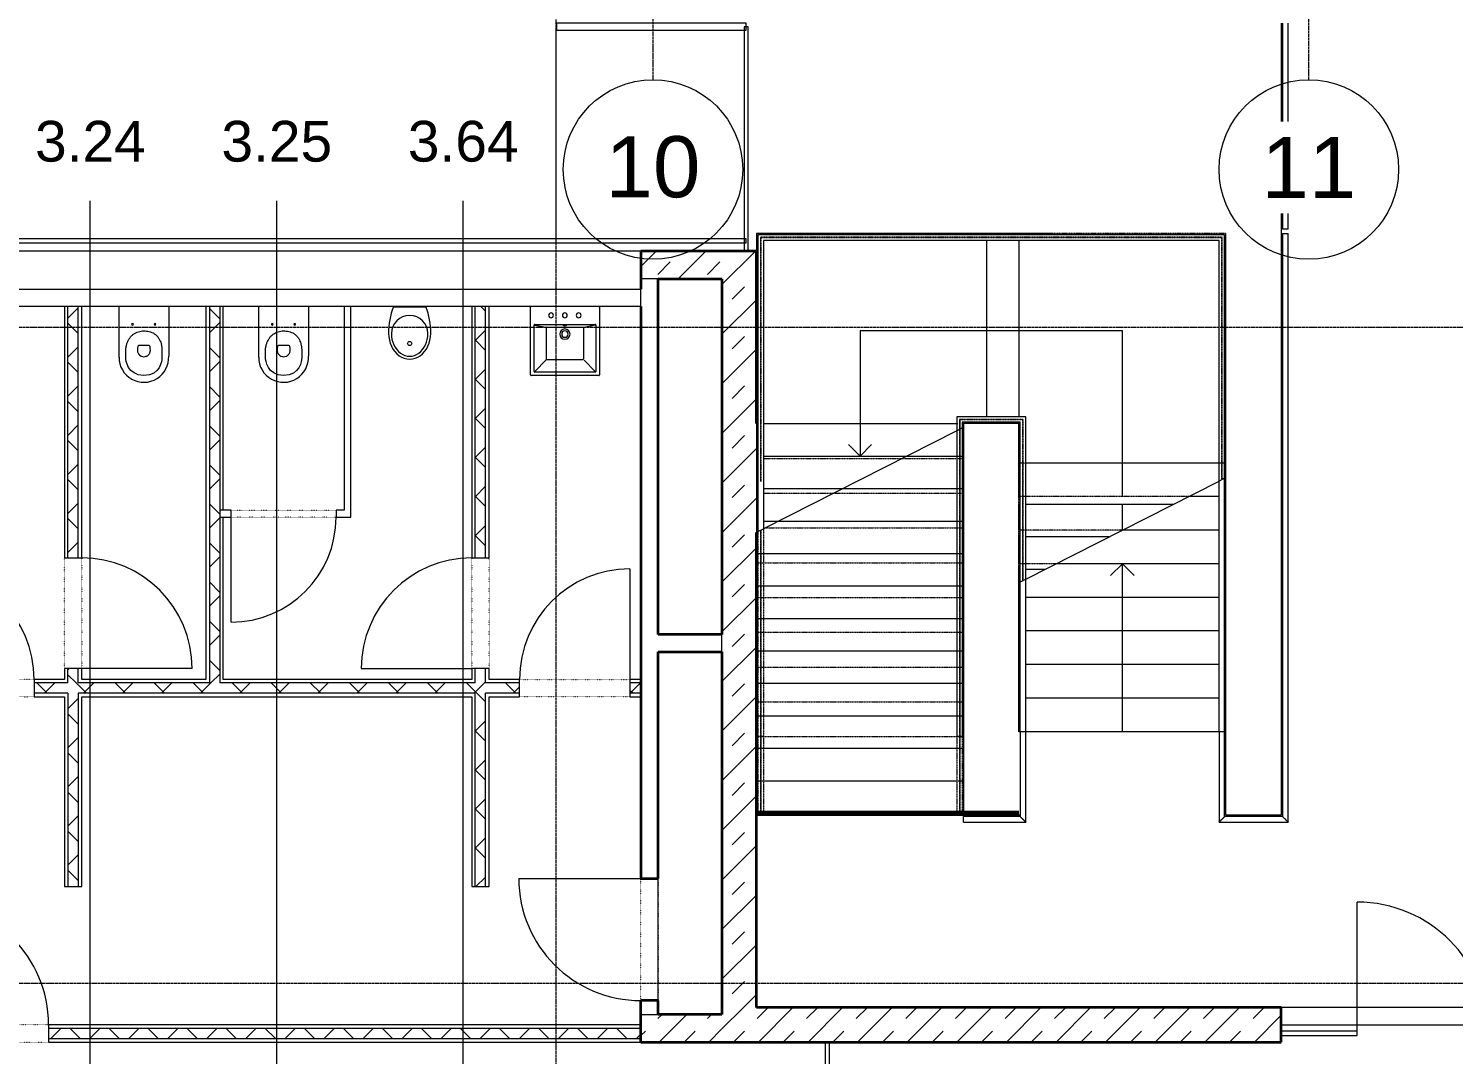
# Model space of a CAD drawing. Header units: millimetres. Extents: x -309577 to 26510, y -302335 to 26695.
# Drawn here: x -248461 to -238141, y -287448 to -280020 of the extents above; entities that cross this region are included whole.
import ezdxf

# ---------------------------------------------------------------- set-up
doc = ezdxf.new("R2010")
doc.units = ezdxf.units.MM
for name, pattern in [('Rasterlinie', [22.225, 12.7, -3.175, 3.175, -3.175]), ('Verdeckt', [3, 2, -1]), ('Über Schnittebene 1', [1, 0, -1])]:
    doc.linetypes.add(name, pattern=pattern)
for name, color, linetype, lineweight in [('A-ANNO-TEXT', 2, 'Continuous', 9), ('A-AREA-LINE', 4, 'Continuous', 70), ('A-DOOR', 1, 'Continuous', 9), ('A-FLOR-HRAL', 1, 'Continuous', 9), ('A-FLOR-OTLN', 6, 'Continuous', 9), ('A-FLOR-STRS', 2, 'Continuous', 9), ('A-GLAZ', 6, 'Continuous', 9), ('A-SECT-MBND', 5, 'Verdeckt', 9), ('A-WALL', 2, 'Continuous', 9), ('A-WALL-PATT', 2, 'Continuous', 35), ('I-WALL', 2, 'Continuous', 9), ('P-SANR-FIXT', 6, 'Continuous', 9), ('S-GRID', 1, 'Continuous', 9)]:
    doc.layers.add(name, color=color, linetype=linetype, lineweight=lineweight)
pattern_1 = [(45, (0, 0), (-179.60512, 179.60512), []), (45, (179.6, 0), (-179.60512, 179.60512), [127, -127])]
pattern_2 = [(45, (0, 0), (-141.42136, 141.42136), []), (135, (0, 0), (-141.42136, -141.42136), [])]

# ---------------------------------------------------------------- blocks, each defined once
blk = doc.blocks.new('Systemelement - Metallpanel-332880-Ebene 1')
at = {"layer": 'A-GLAZ'}
for p, q in [((687.5, 25), (-687.5, 25)), ((-687.5, 25), (-687.5, -25)), ((687.5, -25), (687.5, 25)), ((-687.5, -25), (687.5, -25))]:
    blk.add_line(p, q, dxfattribs=at)
blk = doc.blocks.new('Geländer - Geländer-380578-Ebene 1')
at = {"layer": 'A-FLOR-HRAL'}
for p, q in [((-239379, -281504), (-239379, -285726)), ((-239379, -281504), (-239339, -281504)), ((-239339, -285766), (-239339, -281504)), ((-239839, -285111), (-239839, -285766)), ((-239799, -285726), (-239799, -285111)), ((-239379, -285726), (-239799, -285726)), ((-239839, -285766), (-239339, -285766))]:
    blk.add_line(p, q, dxfattribs=at)
for points, knots in [([(-239839, -285766), (-239839, -285766), (-239838, -285766), (-239837, -285764), (-239836, -285763), (-239835, -285762), (-239834, -285761), (-239833, -285760), (-239831, -285758), (-239829, -285756), (-239828, -285755), (-239826, -285754), (-239825, -285752), (-239824, -285751), (-239823, -285750), (-239821, -285749), (-239820, -285747), (-239819, -285746), (-239817, -285745), (-239816, -285743), (-239815, -285742), (-239814, -285741), (-239812, -285739), (-239811, -285738), (-239810, -285737), (-239809, -285736), (-239808, -285735), (-239806, -285733), (-239805, -285732), (-239804, -285731), (-239803, -285730), (-239801, -285729), (-239800, -285727), (-239799, -285726), (-239799, -285726), (-239799, -285726)], [0, 0, 0, 0, 0.083333, 0.125, 0.166667, 0.208333, 0.229167, 0.25, 0.291667, 0.333333, 0.354167, 0.375, 0.395833, 0.416667, 0.4375, 0.458333, 0.479167, 0.5, 0.520833, 0.541667, 0.5625, 0.583333, 0.604167, 0.625, 0.645833, 0.666667, 0.6875, 0.708333, 0.75, 0.770833, 0.791667, 0.833333, 0.875, 0.916667, 1, 1, 1, 1]), ([(-239379, -285726), (-239379, -285726), (-239378, -285726), (-239377, -285727), (-239376, -285729), (-239375, -285730), (-239374, -285731), (-239373, -285732), (-239371, -285733), (-239370, -285735), (-239369, -285736), (-239368, -285737), (-239366, -285738), (-239365, -285739), (-239364, -285741), (-239363, -285742), (-239361, -285743), (-239360, -285745), (-239359, -285746), (-239357, -285747), (-239356, -285749), (-239355, -285750), (-239354, -285751), (-239352, -285752), (-239351, -285754), (-239350, -285755), (-239349, -285756), (-239348, -285757), (-239346, -285758), (-239345, -285760), (-239344, -285761), (-239343, -285762), (-239341, -285763), (-239340, -285764), (-239339, -285766), (-239339, -285766), (-239339, -285766)], [-1, -1, -1, -1, -0.916667, -0.875, -0.833333, -0.791667, -0.770833, -0.75, -0.708333, -0.6875, -0.666667, -0.645833, -0.625, -0.604167, -0.583333, -0.5625, -0.541667, -0.520833, -0.5, -0.479167, -0.458333, -0.4375, -0.416667, -0.395833, -0.375, -0.354167, -0.333333, -0.3125, -0.291667, -0.25, -0.229167, -0.208333, -0.166667, -0.125, -0.083333, 0, 0, 0, 0])]:
    blk.add_open_spline(points, degree=3, knots=knots, dxfattribs=at)
blk = doc.blocks.new('Systemelement - Verglasung-313471-Ebene 1')
at = {"layer": 'A-GLAZ'}
for p, q in [((275, 15), (-275, 15)), ((-275, 15), (-275, -15)), ((275, -15), (275, 15)), ((-275, -15), (275, -15))]:
    blk.add_line(p, q, dxfattribs=at)
blk = doc.blocks.new('Türelement 2-flg - Drehflügel - Glas - Standard-313472-Ebene 1')
at = {"layer": 'A-DOOR'}
for p, q in [((-950, 0), (-950, 950)), ((950, 0), (950, 950))]:
    blk.add_line(p, q, dxfattribs=at)
for centre, start, end in [((-950, 0), 0, 90), ((950, 0), 90, 180)]:
    blk.add_arc(centre, 950, start, end, dxfattribs=at)
blk = doc.blocks.new('Systemelement - Verglasung-387670-Ebene 1')
at = {"layer": 'A-GLAZ'}
for p, q in [((812, 15), (-812, 15)), ((-812, 15), (-812, -15)), ((812, -15), (812, 15)), ((-812, -15), (812, -15))]:
    blk.add_line(p, q, dxfattribs=at)
blk = doc.blocks.new('Drehflügel 1-flg - Stahlzarge1 - 88_5 x 2_26 2-313477-Ebene 1')
at = {"layer": 'A-DOOR'}
blk.add_line((442, 962), (442, 77), dxfattribs=at)
at = {"layer": 'A-DOOR', "linetype": 'Über Schnittebene 1'}
for p, q in [((-443, 77), (442, 77)), ((442, -48), (-443, -48))]:
    blk.add_line(p, q, dxfattribs=at)
at = {"layer": 'A-DOOR'}
blk.add_arc((442, 77), 885, 90, 180, dxfattribs=at)
blk = doc.blocks.new('Systemelement - Verglasung-387223-Ebene 1')
at = {"layer": 'A-GLAZ'}
for p, q in [((3006.25, 15), (-3006.25, 15)), ((-3006.25, 15), (-3006.25, -15)), ((3006.25, -15), (3006.25, 15)), ((-3006.25, -15), (3006.25, -15))]:
    blk.add_line(p, q, dxfattribs=at)
blk = doc.blocks.new('Drehflügel 1-flg - Stahlzarge1 - 80 x 2_26-313600-Ebene 1')
at = {"layer": 'A-DOOR', "linetype": 'Über Schnittebene 1'}
for p, q in [((400, 48), (-400, 48)), ((-400, -77), (400, -77))]:
    blk.add_line(p, q, dxfattribs=at)
at = {"layer": 'A-DOOR'}
blk.add_line((400, -877), (400, -77), dxfattribs=at)
blk.add_arc((400, -77), 800, 180, 270, dxfattribs=at)
blk = doc.blocks.new('Drehflügel 1-flg - Stahlzarge1 - 80 x 2_26-313601-Ebene 1')
at = {"layer": 'A-DOOR'}
blk.add_line((400, 877), (400, 77), dxfattribs=at)
at = {"layer": 'A-DOOR', "linetype": 'Über Schnittebene 1'}
for p, q in [((-400, 77), (400, 77)), ((400, -48), (-400, -48))]:
    blk.add_line(p, q, dxfattribs=at)
at = {"layer": 'A-DOOR'}
blk.add_arc((400, 77), 800, 90, 180, dxfattribs=at)
blk = doc.blocks.new('Drehflügel 1-flg - Stahlzarge1 - 76 x 2_135-313602-Ebene 1')
at = {"layer": 'A-DOOR'}
blk.add_line((380, 799), (380, 39), dxfattribs=at)
at = {"layer": 'A-DOOR', "linetype": 'Über Schnittebene 1'}
for p, q in [((-380, 39), (380, 39)), ((380, -11), (-380, -11))]:
    blk.add_line(p, q, dxfattribs=at)
at = {"layer": 'A-DOOR'}
blk.add_arc((380, 39), 760, 90, 180, dxfattribs=at)
blk = doc.blocks.new('Drehflügel 1-flg - Stahlzarge1 - 88_5 x 2_26-313603-Ebene 1')
at = {"layer": 'A-DOOR', "linetype": 'Über Schnittebene 1'}
for p, q in [((442, 48), (-443, 48)), ((-443, -77), (442, -77))]:
    blk.add_line(p, q, dxfattribs=at)
at = {"layer": 'A-DOOR'}
blk.add_line((442, -962), (442, -77), dxfattribs=at)
blk.add_arc((442, -77), 885, 180, 270, dxfattribs=at)
blk = doc.blocks.new('Systemelement - Verglasung-313619-Ebene 1')
at = {"layer": 'A-GLAZ'}
for p, q in [((90, 15), (-90, 15)), ((-90, 15), (-90, -15)), ((90, -15), (90, 15)), ((-90, -15), (90, -15))]:
    blk.add_line(p, q, dxfattribs=at)
blk = doc.blocks.new('Geländer - Geländer-380599-Ebene 1')
at = {"layer": 'A-FLOR-HRAL'}
for p, q in [((-239379, -279983), (-239379, -281474)), ((-239339, -281474), (-239339, -279983)), ((-239339, -281474), (-239379, -281474))]:
    blk.add_line(p, q, dxfattribs=at)
blk = doc.blocks.new('WC - Kombination _1_ - 550 x 360 mm-313622-Ebene 1')
at = {"layer": 'P-SANR-FIXT'}
for p, q in [((-55, 63), (-55, 422)), ((305, 431), (305, 63))]:
    blk.add_line(p, q, dxfattribs=at)
for centre, radius, start, end in [((125, 432), 180, 359.4799, 183.3895), ((44, 192), 6.33, 0, 180), ((44, 192), 6.33, 180, 360), ((207, 192), 6.33, 0, 180), ((207, 192), 6.33, 180, 360)]:
    blk.add_arc(centre, radius, start, end, dxfattribs=at)
for points, knots in [([(-6, 371), (-6, 389), (-6, 414), (-6, 435), (-6, 455), (4, 562), (125, 562), (245, 562), (256, 448), (256, 435)], [3, 3, 3, 3, 4, 4, 4, 5, 5, 5, 6, 6, 6, 6]), ([(256, 435), (256, 428), (256, 415), (256, 400), (256, 390), (256, 386), (256, 383), (256, 380), (256, 378), (256, 376), (256, 374), (256, 373), (256, 372), (256, 371), (256, 370), (255, 369), (255, 368), (255, 366), (255, 365), (255, 363), (254, 359), (253, 355), (252, 351), (251, 344), (249, 336), (246, 327), (241, 314), (233, 300), (222, 283), (208, 269), (192, 257), (174, 248), (155, 243), (139, 240), (126, 240), (112, 240), (96, 242), (76, 247), (58, 254), (41, 265), (27, 279), (15, 295), (6, 313), (1, 328), (-2, 341), (-4, 351), (-5, 361), (-6, 368), (-6, 371)], [0, 0, 0, 0, 0.065062, 0.130124, 0.146389, 0.162655, 0.170788, 0.17892, 0.187053, 0.195186, 0.199252, 0.203319, 0.207385, 0.209418, 0.211451, 0.215518, 0.219584, 0.223651, 0.227717, 0.23585, 0.243982, 0.260248, 0.276513, 0.292779, 0.32531, 0.357841, 0.390372, 0.455434, 0.520496, 0.585558, 0.65062, 0.715682, 0.780744, 0.845806, 0.878337, 0.910868, 0.97593, 1.040992, 1.106054, 1.171116, 1.236178, 1.30124, 1.366302, 1.431364, 1.463895, 1.496426, 1.528957, 1.561488, 1.561488, 1.561488, 1.561488]), ([(172, 383), (172, 386), (170, 392), (167, 400), (163, 408), (158, 413), (154, 417), (149, 421), (140, 425), (125, 427), (110, 425), (101, 421), (96, 417), (91, 413), (87, 408), (82, 400), (79, 392), (78, 386), (78, 383)], [0, 0, 0, 0, 0.0288677, 0.0577354, 0.0866031, 0.1154708, 0.1299046, 0.1443385, 0.1732062, 0.2309416, 0.2886769, 0.3175446, 0.3319785, 0.3464123, 0.37528, 0.4041477, 0.4330154, 0.4618831, 0.4618831, 0.4618831, 0.4618831]), ([(78, 383), (77, 353), (82, 347), (87, 346), (101, 344), (149, 344), (163, 346), (168, 347), (173, 353), (172, 383)], [0, 0, 0, 0, 1, 1, 1, 2, 2, 2, 3, 3, 3, 3])]:
    blk.add_open_spline(points, degree=3, knots=knots, dxfattribs=at)
blk = doc.blocks.new('Wandwaschbecken _3_ - 500 x 500 mm-313623-Ebene 1')
at = {"layer": 'P-SANR-FIXT'}
for p, q in [((-124, 68), (-124, 558)), ((-119, 563), (369, 563)), ((-99, 198), (-99, 533)), ((-94, 538), (344, 538)), ((-94, 533), (-13, 451)), ((344, 533), (262, 450)), ((349, 533), (349, 198)), ((374, 558), (374, 68)), ((-9, 218), (-9, 443)), ((-4, 448), (256, 448)), ((261, 218), (261, 443)), ((-94, 198), (-14, 214)), ((-1, 213), (-4, 213)), ((249, 213), (-1, 213)), ((344, 198), (265, 213)), ((344, 193), (-94, 193))]:
    blk.add_line(p, q, dxfattribs=at)
for centre, radius, start, end in [((-119, 558), 5, 90, 180), ((-94, 533), 5, 90, 180), ((344, 533), 5, 0, 90), ((369, 558), 5, 0, 90), ((-4, 443), 5, 90, 180), ((256, 443), 5, 0, 90), ((-4, 218), 5, 180, 270), ((126, 263), 37.5, 0, 180), ((126, 263), 37.5, 180, 0), ((126, 263), 23, 0, 180), ((126, 263), 23, 180, 0), ((256, 218), 5, 270, 0), ((-94, 198), 5, 180, 270), ((26, 127), 17.5, 0, 180), ((26, 127), 17.5, 180, 0), ((126, 127), 17.5, 0, 180), ((126, 127), 17.5, 180, 0), ((226, 127), 17.5, 0, 180), ((226, 127), 17.5, 180, 0), ((344, 198), 5, 270, 360), ((-119, 68), 5, 180, 270), ((369, 68), 5, 270, 360)]:
    blk.add_arc(centre, radius, start, end, dxfattribs=at)
for start_param, end_param in [(3.141593, 6.283185), (0, 3.141593)]:
    blk.add_ellipse((126, 199), major_axis=(-12.5, 0), ratio=0.247617, start_param=start_param, end_param=end_param, dxfattribs=at)
blk = doc.blocks.new('Pissoir - Pissoir-312662-Ebene 1')
at = {"layer": 'P-SANR-FIXT'}
blk.add_line((-117, -3), (117, -3), dxfattribs=at)
blk.add_circle((0, -268), 15, dxfattribs=at)
for centre, start, end in [((392, -195), 159.3261, 180), ((-392, -195), 360, 20.6739)]:
    blk.add_arc(centre, 545, start, end, dxfattribs=at)
for major_axis, ratio, start_param, end_param in [((-132, 0), 0.987707, 3.141593, 6.283185), ((0, 186), 0.819068, 1.570796, 4.712389), ((0, 165), 0.80303, 1.570796, 4.712389)]:
    blk.add_ellipse((0, -195), major_axis=major_axis, ratio=ratio, start_param=start_param, end_param=end_param, dxfattribs=at)
blk = doc.blocks.new('Geländer - Geländer-380603-Ebene 1')
at = {"layer": 'A-FLOR-HRAL'}
for p, q in [((-239799, -283276), (-239839, -283297)), ((-239799, -285111), (-239799, -283276)), ((-239839, -285111), (-239839, -283297)), ((-239799, -285111), (-239839, -285111))]:
    blk.add_line(p, q, dxfattribs=at)
at = {"layer": 'A-SECT-MBND'}
for p, q in [((-243179, -281514), (-243179, -282629)), ((-239799, -281514), (-243179, -281514)), ((-243160, -281532), (-243160, -282629)), ((-239817, -281532), (-243160, -281532)), ((-243160, -281532), (-243160, -282629)), ((-239817, -281532), (-243160, -281532)), ((-243160, -281532), (-243160, -282629)), ((-239817, -281532), (-243160, -281532)), ((-239817, -281532), (-241471, -281532)), ((-239817, -283166), (-239817, -281532)), ((-239817, -283166), (-239817, -281532)), ((-239817, -283166), (-239817, -281532)), ((-239817, -283166), (-239817, -281532)), ((-239799, -283166), (-239799, -281514)), ((-243157, -281535), (-243157, -282629)), ((-239820, -281535), (-243157, -281535)), ((-243157, -281535), (-243157, -282629)), ((-239820, -281535), (-243157, -281535)), ((-243157, -281535), (-243157, -282629)), ((-239820, -281535), (-243157, -281535)), ((-243139, -281554), (-243139, -282629)), ((-239839, -281554), (-243139, -281554)), ((-239820, -281535), (-241471, -281535)), ((-239839, -283166), (-239839, -281554)), ((-239820, -283166), (-239820, -281535)), ((-239820, -283166), (-239820, -281535)), ((-239820, -283166), (-239820, -281535)), ((-239820, -283166), (-239820, -281535)), ((-243179, -282629), (-243179, -283440)), ((-243160, -282629), (-243160, -282829)), ((-243160, -282629), (-243160, -283064)), ((-243160, -282629), (-243160, -283299)), ((-243157, -282629), (-243157, -282829)), ((-243157, -282629), (-243157, -283064)), ((-243157, -282629), (-243157, -283299)), ((-243139, -282629), (-243139, -283440)), ((-239839, -283297), (-239839, -283166)), ((-239820, -283287), (-239820, -283166)), ((-239820, -283287), (-239820, -283166)), ((-239820, -283287), (-239820, -283166)), ((-239820, -283287), (-239820, -283166)), ((-239817, -283286), (-239817, -283166)), ((-239817, -283286), (-239817, -283166)), ((-239817, -283286), (-239817, -283166)), ((-239817, -283286), (-239817, -283166)), ((-239799, -283276), (-239799, -283166)), ((-243179, -283663), (-243179, -285146)), ((-243160, -283654), (-243160, -285146)), ((-243160, -283654), (-243160, -285146)), ((-243160, -283654), (-243160, -285146)), ((-243160, -283654), (-243160, -285146)), ((-243157, -283652), (-243157, -285146)), ((-243157, -283652), (-243157, -285146)), ((-243157, -283652), (-243157, -285146)), ((-243157, -283652), (-243157, -285146)), ((-243139, -283643), (-243139, -285146)), ((-243139, -285146), (-243179, -285146)), ((-243157, -285146), (-243160, -285146)), ((-243157, -285146), (-243160, -285146)), ((-243157, -285146), (-243160, -285146)), ((-243157, -285146), (-243160, -285146))]:
    blk.add_line(p, q, dxfattribs=at)
blk = doc.blocks.new('Geländer - Geländer-380604-Ebene 1')
at = {"layer": 'A-FLOR-HRAL'}
for p, q in [((-241239, -284008), (-241279, -284028)), ((-241239, -285111), (-241239, -284008)), ((-241279, -285111), (-241279, -284028)), ((-241239, -285111), (-241279, -285111))]:
    blk.add_line(p, q, dxfattribs=at)
at = {"layer": 'A-SECT-MBND'}
for p, q in [((-241739, -282831), (-241739, -285146)), ((-241239, -282831), (-241739, -282831)), ((-241720, -282850), (-241720, -282878)), ((-241695, -282850), (-241720, -282850)), ((-241720, -282850), (-241720, -285146)), ((-241257, -282850), (-241720, -282850)), ((-241720, -282850), (-241720, -285146)), ((-241257, -282850), (-241720, -282850)), ((-241717, -282853), (-241717, -282877)), ((-241695, -282853), (-241717, -282853)), ((-241717, -282853), (-241717, -285146)), ((-241260, -282853), (-241717, -282853)), ((-241717, -282853), (-241717, -285146)), ((-241260, -282853), (-241717, -282853)), ((-241699, -282871), (-241699, -285146)), ((-241279, -282871), (-241699, -282871)), ((-241257, -282850), (-241644, -282850)), ((-241260, -282853), (-241644, -282853)), ((-241257, -282850), (-241444, -282850)), ((-241260, -282853), (-241444, -282853)), ((-241279, -283166), (-241279, -282871)), ((-241260, -283166), (-241260, -282853)), ((-241260, -283166), (-241260, -282853)), ((-241260, -283166), (-241260, -282853)), ((-241260, -283166), (-241260, -282853)), ((-241257, -283166), (-241257, -282850)), ((-241257, -283166), (-241257, -282850)), ((-241257, -283166), (-241257, -282850)), ((-241257, -283166), (-241257, -282850)), ((-241239, -283166), (-241239, -282831)), ((-241720, -282922), (-241720, -285146)), ((-241720, -282922), (-241720, -285146)), ((-241717, -282921), (-241717, -285146)), ((-241717, -282921), (-241717, -285146)), ((-241279, -284028), (-241279, -283166)), ((-241260, -284019), (-241260, -283166)), ((-241260, -284019), (-241260, -283166)), ((-241260, -284019), (-241260, -283166)), ((-241260, -284019), (-241260, -283166)), ((-241257, -284017), (-241257, -283166)), ((-241257, -284017), (-241257, -283166)), ((-241257, -284017), (-241257, -283166)), ((-241257, -284017), (-241257, -283166)), ((-241239, -284008), (-241239, -283166)), ((-241699, -285146), (-241739, -285146)), ((-241717, -285146), (-241720, -285146)), ((-241717, -285146), (-241720, -285146)), ((-241717, -285146), (-241720, -285146)), ((-241717, -285146), (-241720, -285146))]:
    blk.add_line(p, q, dxfattribs=at)
blk = doc.blocks.new('Geländer - Geländer-380605-Ebene 1')
at = {"layer": 'A-FLOR-HRAL'}
for p, q in [((-241279, -285111), (-241279, -285726)), ((-241239, -285766), (-241239, -285111)), ((-241279, -285726), (-241689, -285726)), ((-241689, -285766), (-241689, -285726)), ((-241689, -285766), (-241239, -285766))]:
    blk.add_line(p, q, dxfattribs=at)
blk.add_open_spline([(-241279, -285726), (-241279, -285726), (-241278, -285726), (-241277, -285727), (-241276, -285729), (-241275, -285730), (-241274, -285731), (-241273, -285732), (-241271, -285734), (-241269, -285736), (-241268, -285737), (-241266, -285738), (-241265, -285739), (-241264, -285741), (-241263, -285742), (-241261, -285743), (-241260, -285745), (-241259, -285746), (-241257, -285747), (-241256, -285749), (-241255, -285750), (-241254, -285751), (-241252, -285752), (-241251, -285754), (-241250, -285755), (-241249, -285756), (-241248, -285757), (-241246, -285758), (-241245, -285760), (-241244, -285761), (-241243, -285762), (-241241, -285763), (-241240, -285764), (-241239, -285766), (-241239, -285766), (-241239, -285766)], degree=3, knots=[0, 0, 0, 0, 0.083333, 0.125, 0.166667, 0.208333, 0.229167, 0.25, 0.291667, 0.333333, 0.354167, 0.375, 0.395833, 0.416667, 0.4375, 0.458333, 0.479167, 0.5, 0.520833, 0.541667, 0.5625, 0.583333, 0.604167, 0.625, 0.645833, 0.666667, 0.6875, 0.708333, 0.75, 0.770833, 0.791667, 0.833333, 0.875, 0.916667, 1, 1, 1, 1], dxfattribs=at)
blk = doc.blocks.new('Geländer - Geländer-380606-Ebene 1')
at = {"layer": 'A-FLOR-HRAL'}
for p, q in [((-243179, -281514), (-243179, -282646)), ((-241524, -281514), (-243179, -281514)), ((-241054, -281514), (-241524, -281514)), ((-239799, -281514), (-241054, -281514)), ((-239799, -283166), (-239799, -281514)), ((-243139, -281554), (-243139, -282646)), ((-241524, -281554), (-243139, -281554)), ((-241054, -281554), (-241524, -281554)), ((-239839, -281554), (-241054, -281554)), ((-239839, -283166), (-239839, -281554)), ((-243179, -282646), (-243179, -283663)), ((-243139, -282646), (-243139, -283643)), ((-239839, -283297), (-239839, -283166)), ((-239799, -283276), (-239799, -283166)), ((-243179, -283663), (-243139, -283643))]:
    blk.add_line(p, q, dxfattribs=at)
at = {"layer": 'A-SECT-MBND'}
for p, q in [((-243179, -283663), (-243179, -285701)), ((-243160, -283654), (-243160, -285701)), ((-243160, -283654), (-243160, -285701)), ((-243160, -283654), (-243160, -285701)), ((-243160, -283654), (-243160, -285701)), ((-243157, -283652), (-243157, -285701)), ((-243157, -283652), (-243157, -285701)), ((-243157, -283652), (-243157, -285701)), ((-243157, -283652), (-243157, -285701)), ((-243139, -283643), (-243139, -285701)), ((-243139, -285701), (-243179, -285701)), ((-243157, -285701), (-243160, -285701)), ((-243157, -285701), (-243160, -285701)), ((-243157, -285701), (-243160, -285701)), ((-243157, -285701), (-243160, -285701))]:
    blk.add_line(p, q, dxfattribs=at)
blk = doc.blocks.new('Geländer - Geländer-380607-Ebene 1')
at = {"layer": 'A-FLOR-HRAL'}
for p, q in [((-241739, -282831), (-241739, -282884)), ((-241691, -282831), (-241739, -282831)), ((-241720, -282850), (-241720, -282878)), ((-241695, -282850), (-241720, -282850)), ((-241717, -282853), (-241717, -282877)), ((-241695, -282853), (-241717, -282853)), ((-241699, -282871), (-241699, -282912)), ((-241279, -282871), (-241699, -282871)), ((-241239, -282831), (-241691, -282831)), ((-241279, -283166), (-241279, -282871)), ((-241239, -283166), (-241239, -282831)), ((-241739, -282884), (-241739, -282932)), ((-241739, -282932), (-241699, -282912)), ((-241279, -284028), (-241279, -283166)), ((-241239, -284008), (-241239, -283166))]:
    blk.add_line(p, q, dxfattribs=at)
at = {"layer": 'A-SECT-MBND'}
for p, q in [((-241739, -282932), (-241739, -285701)), ((-241720, -282922), (-241720, -285701)), ((-241720, -282922), (-241720, -285701)), ((-241720, -282922), (-241720, -285701)), ((-241720, -282922), (-241720, -285701)), ((-241717, -282921), (-241717, -285701)), ((-241717, -282921), (-241717, -285701)), ((-241717, -282921), (-241717, -285701)), ((-241717, -282921), (-241717, -285701)), ((-241699, -282912), (-241699, -285701)), ((-241699, -285701), (-241739, -285701)), ((-241717, -285701), (-241720, -285701)), ((-241717, -285701), (-241720, -285701)), ((-241717, -285701), (-241720, -285701)), ((-241717, -285701), (-241720, -285701))]:
    blk.add_line(p, q, dxfattribs=at)
blk = doc.blocks.new('Raster - Rasterbeschriftung-194804-Ebene 1')
at = {"layer": 'S-GRID'}
blk.add_circle((0, 0), 6.5, dxfattribs=at)

msp = doc.modelspace()

# ---------------------------------------------------------------- hatches: boundary and pattern name
at = {"layer": 'A-WALL-PATT', "lineweight": 9}
h = msp.add_hatch(dxfattribs=at)
h.set_pattern_fill('FP_2', color=256, style=0, pattern_type=2)
h.set_pattern_definition(pattern_1)
h.paths.add_polyline_path([(-243439, -281833), (-243439, -281633), (-244026, -281633), (-244026, -281833), (-243901, -281833)], flags=0)
h = msp.add_hatch(dxfattribs=at)
h.set_pattern_fill('FP_2', color=256, style=0, pattern_type=2)
h.set_pattern_definition(pattern_1)
h.paths.add_polyline_path([(-243439, -287108), (-243189, -287108), (-243189, -281633), (-243439, -281633), (-243439, -285566)], flags=0)
h = msp.add_hatch(dxfattribs=at)
h.set_pattern_fill('FP_1', color=256, style=0, pattern_type=2)
h.set_pattern_definition(pattern_2)
h.paths.add_polyline_path([(-248101, -284758), (-248101, -284653), (-248176, -284653), (-248176, -284758)], flags=0)
h.paths.add_polyline_path([(-248176, -283853), (-248101, -283853), (-248101, -282033), (-248176, -282033), (-248176, -282732)], flags=0)
h = msp.add_hatch(dxfattribs=at)
h.set_pattern_fill('FP_1', color=256, style=0, pattern_type=2)
h.set_pattern_definition(pattern_2)
h.paths.add_polyline_path([(-247151, -284758), (-247076, -284758), (-247076, -282033), (-247151, -282033), (-247151, -284733)], flags=0)
h = msp.add_hatch(dxfattribs=at)
h.set_pattern_fill('FP_1', color=256, style=0, pattern_type=2)
h.set_pattern_definition(pattern_2)
h.paths.add_polyline_path([(-245226, -286233), (-245151, -286233), (-245151, -284653), (-245226, -284653), (-245226, -285566)], flags=0)
h.paths.add_polyline_path([(-245151, -283853), (-245151, -282033), (-245226, -282033), (-245226, -283853)], flags=0)
h = msp.add_hatch(dxfattribs=at)
h.set_pattern_fill('FP_1', color=256, style=0, pattern_type=2)
h.set_pattern_definition(pattern_2)
h.paths.add_polyline_path([(-245151, -284833), (-244906, -284833), (-244906, -284758), (-245151, -284758)], flags=0)
h.paths.add_polyline_path([(-244106, -284833), (-244026, -284833), (-244026, -284758), (-244106, -284758)], flags=0)
h.paths.add_polyline_path([(-249301, -284833), (-249221, -284833), (-249221, -284758), (-249326, -284758), (-249326, -284833)], flags=0)
h.paths.add_polyline_path([(-248421, -284833), (-245226, -284833), (-245226, -284758), (-248421, -284758)], flags=0)
h = msp.add_hatch(dxfattribs=at)
h.set_pattern_fill('FP_1', color=256, style=0, pattern_type=2)
h.set_pattern_definition(pattern_2)
h.paths.add_polyline_path([(-248176, -286233), (-248101, -286233), (-248101, -284833), (-248176, -284833), (-248176, -285566)], flags=0)
h = msp.add_hatch(dxfattribs=at)
h.set_pattern_fill('FP_2', color=256, style=0, pattern_type=2)
h.set_pattern_definition(pattern_1)
h.paths.add_polyline_path([(-243439, -287358), (-243439, -287158), (-244026, -287158), (-244026, -287358)], flags=0)
h = msp.add_hatch(dxfattribs=at)
h.set_pattern_fill('FP_2', color=256, style=0, pattern_type=2)
h.set_pattern_definition(pattern_1)
h.paths.add_polyline_path([(-239389, -287358), (-239389, -287108), (-243439, -287108), (-243439, -287358), (-240237, -287358)], flags=0)
h = msp.add_hatch(dxfattribs=at)
h.set_pattern_fill('FP_1', color=256, style=0, pattern_type=2)
h.set_pattern_definition(pattern_2)
h.paths.add_polyline_path([(-264289, -287333), (-259976, -287333), (-259976, -287258), (-264501, -287258), (-264501, -287333)], flags=0)
h.paths.add_polyline_path([(-283051, -287333), (-282451, -287333), (-282451, -287258), (-283051, -287258)], flags=0)
h.paths.add_polyline_path([(-246024, -287333), (-244026, -287333), (-244026, -287258), (-248316, -287258), (-248316, -287333)], flags=0)
h.paths.add_polyline_path([(-249201, -287333), (-249201, -287258), (-252251, -287258), (-252251, -287333), (-251811, -287333)], flags=0)
h.paths.add_polyline_path([(-280748, -287333), (-274826, -287333), (-274826, -287258), (-281451, -287258), (-281451, -287333)], flags=0)
h.paths.add_polyline_path([(-253576, -287333), (-253251, -287333), (-253251, -287258), (-253576, -287258)], flags=0)
h.paths.add_polyline_path([(-273826, -287333), (-269426, -287333), (-269426, -287258), (-273826, -287258)], flags=0)
h.paths.add_polyline_path([(-268426, -287333), (-265501, -287333), (-265501, -287258), (-268426, -287258)], flags=0)
h.paths.add_polyline_path([(-254576, -287333), (-254576, -287258), (-258976, -287258), (-258976, -287333), (-254705, -287333)], flags=0)

# ---------------------------------------------------------------- linework, layer by layer
at = {"layer": 'A-ANNO-TEXT'}
for p, q in [((-242439, -282208), (-242439, -282881)), ((-240539, -282208), (-242439, -282208)), ((-240539, -283166), (-240539, -282208)), ((-242439, -282881), (-242439, -283116)), ((-242522, -283033), (-242439, -283116)), ((-242356, -283033), (-242439, -283116)), ((-240539, -283410), (-240539, -283166)), ((-240539, -283652), (-240539, -283466)), ((-240625, -283981), (-240539, -283895)), ((-240453, -283981), (-240539, -283895)), ((-240539, -285111), (-240539, -283895))]:
    msp.add_line(p, q, dxfattribs=at)
at = {"layer": 'A-AREA-LINE'}
msp.add_line((-243189, -285701), (-241289, -285701), dxfattribs=at)
at = {"layer": 'A-FLOR-OTLN'}
for p, q in [((-239389, -279983), (-239389, -285716)), ((-244639, -281543), (-244639, -280033)), ((-244026, -281633), (-249349, -281633)), ((-239789, -285716), (-239789, -285111)), ((-241279, -285716), (-243189, -285716)), ((-239389, -285716), (-239789, -285716)), ((-243901, -287058), (-243901, -286173)), ((-236439, -287108), (-239389, -287108)), ((-239389, -287233), (-236389, -287233))]:
    msp.add_line(p, q, dxfattribs=at)
at = {"layer": 'A-FLOR-STRS'}
for p, q in [((-243189, -281504), (-243189, -281633)), ((-241054, -281504), (-243189, -281504)), ((-241524, -281504), (-241524, -281514)), ((-241289, -281504), (-241289, -281514)), ((-239789, -283166), (-239789, -281504)), ((-241524, -281554), (-241524, -282831)), ((-241289, -281554), (-241289, -282831)), ((-241524, -282871), (-241524, -282881)), ((-241289, -282871), (-241289, -282881)), ((-243189, -282881), (-243179, -282881)), ((-243189, -282881), (-243189, -283668)), ((-243139, -282881), (-241730, -282881)), ((-241739, -282932), (-243139, -283643)), ((-241699, -282881), (-241689, -282881)), ((-241689, -282906), (-241699, -282912)), ((-241689, -282881), (-241689, -282906)), ((-241289, -282881), (-241689, -282881)), ((-241689, -282906), (-241689, -285701)), ((-241289, -283166), (-241289, -282881)), ((-243189, -283116), (-243179, -283116)), ((-243139, -283116), (-242101, -283116)), ((-242101, -283116), (-241689, -283116)), ((-241279, -283166), (-241289, -283166)), ((-241289, -283410), (-241289, -283166)), ((-239839, -283166), (-241239, -283166)), ((-239789, -283166), (-239799, -283166)), ((-239789, -283271), (-239789, -283166)), ((-239799, -283276), (-239789, -283271)), ((-239789, -285111), (-239789, -283271)), ((-243189, -283351), (-243179, -283351)), ((-243139, -283351), (-242564, -283351)), ((-242564, -283351), (-241689, -283351)), ((-241239, -284008), (-239839, -283297)), ((-241279, -283466), (-241289, -283466)), ((-241289, -283655), (-241289, -283466)), ((-240172, -283466), (-241239, -283466)), ((-239839, -283409), (-240060, -283409)), ((-239789, -283409), (-239799, -283409)), ((-243189, -283586), (-243179, -283586)), ((-243139, -283586), (-243026, -283586)), ((-243026, -283586), (-241689, -283586)), ((-243179, -283663), (-243189, -283668)), ((-239839, -283652), (-240539, -283652)), ((-239789, -283652), (-239799, -283652)), ((-241279, -283701), (-241289, -283701)), ((-241289, -283899), (-241289, -283701)), ((-240635, -283701), (-241239, -283701)), ((-243189, -283821), (-241689, -283821)), ((-239839, -283895), (-241017, -283895)), ((-239789, -283895), (-239799, -283895)), ((-241279, -283936), (-241289, -283936)), ((-241289, -284033), (-241289, -283936)), ((-241097, -283936), (-241239, -283936)), ((-243189, -284056), (-241689, -284056)), ((-241289, -284033), (-241279, -284028)), ((-241289, -285111), (-241289, -284033)), ((-241279, -284139), (-241289, -284139)), ((-239839, -284139), (-241239, -284139)), ((-239789, -284139), (-239799, -284139)), ((-243189, -284291), (-241689, -284291)), ((-241279, -284382), (-241289, -284382)), ((-239839, -284382), (-241239, -284382)), ((-239789, -284382), (-239799, -284382)), ((-243189, -284526), (-241689, -284526)), ((-241279, -284625), (-241289, -284625)), ((-239839, -284625), (-241239, -284625)), ((-239789, -284625), (-239799, -284625)), ((-243189, -284761), (-241689, -284761)), ((-241279, -284868), (-241289, -284868)), ((-239839, -284868), (-241239, -284868)), ((-239789, -284868), (-239799, -284868)), ((-243189, -284996), (-241689, -284996)), ((-241279, -285111), (-241289, -285111)), ((-239839, -285111), (-241239, -285111)), ((-239789, -285111), (-239799, -285111)), ((-243189, -285231), (-241689, -285231)), ((-243189, -285466), (-241689, -285466)), ((-243189, -285701), (-241689, -285701))]:
    msp.add_line(p, q, dxfattribs=at)
at = {"layer": 'A-SECT-MBND'}
for p, q in [((-243189, -281504), (-243189, -282881)), ((-239789, -281504), (-243189, -281504)), ((-239789, -283166), (-239789, -281504)), ((-243189, -282881), (-243179, -282881)), ((-243189, -282881), (-243189, -283586)), ((-243139, -282881), (-241730, -282881)), ((-241699, -282881), (-241689, -282881)), ((-241689, -282881), (-241689, -285146)), ((-241289, -282881), (-241689, -282881)), ((-241689, -282906), (-241689, -285701)), ((-241289, -283166), (-241289, -282881)), ((-243189, -283133), (-243179, -283133)), ((-243139, -283133), (-241689, -283133)), ((-242101, -283116), (-241689, -283116)), ((-239789, -283166), (-241289, -283166)), ((-241289, -284033), (-241289, -283166)), ((-239789, -283271), (-239789, -283166)), ((-243189, -283384), (-243179, -283384)), ((-243139, -283384), (-241689, -283384)), ((-242564, -283351), (-241689, -283351)), ((-240060, -283409), (-241289, -283409)), ((-243026, -283586), (-241689, -283586)), ((-243189, -283668), (-243189, -285146)), ((-243189, -283668), (-243189, -285701)), ((-243125, -283636), (-241689, -283636)), ((-240539, -283652), (-241289, -283652)), ((-243189, -283821), (-241689, -283821)), ((-243189, -283888), (-241689, -283888)), ((-241017, -283895), (-241289, -283895)), ((-243189, -284056), (-241689, -284056)), ((-243189, -284139), (-241689, -284139)), ((-243189, -284291), (-241689, -284291)), ((-243189, -284391), (-241689, -284391)), ((-243189, -284526), (-241689, -284526)), ((-243189, -284643), (-241689, -284643)), ((-243189, -284761), (-241689, -284761)), ((-243189, -284894), (-241689, -284894)), ((-243189, -284996), (-241689, -284996)), ((-243189, -285146), (-241689, -285146)), ((-243189, -285231), (-241689, -285231)), ((-243189, -285466), (-241689, -285466)), ((-243189, -285701), (-241689, -285701))]:
    msp.add_line(p, q, dxfattribs=at)
at = {"layer": 'A-WALL', "color": 10, "lineweight": 35}
for p, q in [((-243189, -281633), (-244026, -281633)), ((-244026, -281633), (-244026, -281908)), ((-243189, -282881), (-243189, -281633)), ((-243901, -281833), (-243439, -281833)), ((-243901, -284408), (-243901, -281833)), ((-243439, -281833), (-243439, -284408)), ((-244026, -282033), (-244026, -286173)), ((-243189, -287108), (-243189, -283668)), ((-243439, -284408), (-243901, -284408)), ((-243901, -286173), (-243901, -284533)), ((-243901, -284533), (-243439, -284533)), ((-243439, -284533), (-243439, -287158)), ((-244026, -286173), (-243901, -286173)), ((-243901, -287058), (-244026, -287058)), ((-244026, -287358), (-244026, -287058)), ((-243901, -287158), (-243901, -287058)), ((-243439, -287158), (-243901, -287158)), ((-239389, -287108), (-243189, -287108)), ((-239389, -287358), (-239389, -287108)), ((-244026, -287358), (-243439, -287358)), ((-243439, -287358), (-239389, -287358))]:
    msp.add_line(p, q, dxfattribs=at)
at = {"layer": 'A-WALL'}
for p, q in [((-243901, -281833), (-244026, -281833)), ((-249301, -281908), (-244026, -281908)), ((-244026, -282033), (-244026, -281908)), ((-244026, -282033), (-249301, -282033)), ((-248176, -283853), (-248176, -282033)), ((-248101, -283853), (-248101, -282033)), ((-247151, -282033), (-247151, -284758)), ((-247076, -282033), (-247076, -284758)), ((-245226, -283853), (-245226, -282033)), ((-245151, -283853), (-245151, -282033)), ((-243439, -284533), (-243439, -284408)), ((-248176, -284758), (-248176, -284653)), ((-248101, -284758), (-248101, -284653)), ((-245226, -284758), (-245226, -284653)), ((-245151, -284758), (-245151, -284653)), ((-248176, -284758), (-248421, -284758)), ((-248176, -284833), (-248421, -284833)), ((-248176, -284833), (-248176, -286233)), ((-247151, -284758), (-248101, -284758)), ((-248101, -284833), (-248101, -286233)), ((-245226, -284833), (-248101, -284833)), ((-245226, -284758), (-247076, -284758)), ((-245226, -286233), (-245226, -284833)), ((-244906, -284758), (-245151, -284758)), ((-245151, -286233), (-245151, -284833)), ((-244906, -284833), (-245151, -284833)), ((-244026, -284758), (-244106, -284758)), ((-244026, -284833), (-244106, -284833)), ((-244026, -287158), (-243901, -287158)), ((-248316, -287258), (-244026, -287258)), ((-248316, -287333), (-244026, -287333))]:
    msp.add_line(p, q, dxfattribs=at)
at = {"layer": 'A-WALL', "color": 7}
for p, q in [((-248201, -282033), (-248201, -283853)), ((-248076, -283853), (-248076, -282033)), ((-247176, -282033), (-247176, -284733)), ((-247051, -283508), (-247051, -282033)), ((-245251, -282033), (-245251, -283853)), ((-245126, -283853), (-245126, -282033)), ((-247051, -284733), (-247051, -283558)), ((-248201, -283853), (-248076, -283853)), ((-245251, -283853), (-245126, -283853)), ((-248201, -284733), (-248421, -284733)), ((-248421, -284733), (-248421, -284858)), ((-248201, -284653), (-248201, -284733)), ((-248076, -284653), (-248201, -284653)), ((-248076, -284733), (-248076, -284653)), ((-247176, -284733), (-248076, -284733)), ((-245251, -284733), (-247051, -284733)), ((-245251, -284653), (-245251, -284733)), ((-245126, -284653), (-245251, -284653)), ((-245126, -284733), (-245126, -284653)), ((-244906, -284733), (-245126, -284733)), ((-244906, -284858), (-244906, -284733)), ((-244026, -284733), (-244106, -284733)), ((-244106, -284733), (-244106, -284858)), ((-248421, -284858), (-248201, -284858)), ((-248201, -284858), (-248201, -286233)), ((-248076, -286233), (-248076, -284858)), ((-248076, -284858), (-245251, -284858)), ((-245251, -284858), (-245251, -286233)), ((-245126, -286233), (-245126, -284858)), ((-245126, -284858), (-244906, -284858)), ((-244106, -284858), (-244026, -284858)), ((-248201, -286233), (-248076, -286233)), ((-245251, -286233), (-245126, -286233)), ((-244026, -287233), (-248316, -287233)), ((-248316, -287233), (-248316, -287358)), ((-248316, -287358), (-244026, -287358))]:
    msp.add_line(p, q, dxfattribs=at)
at = {"layer": 'I-WALL', "color": 7}
for p, q in [((-246176, -282033), (-246176, -283508)), ((-246126, -283558), (-246126, -282033)), ((-246994, -283508), (-247076, -283508)), ((-247076, -283558), (-246994, -283558)), ((-246994, -283558), (-246994, -283508)), ((-246176, -283508), (-246234, -283508)), ((-246234, -283508), (-246234, -283558)), ((-246234, -283558), (-246126, -283558))]:
    msp.add_line(p, q, dxfattribs=at)
at = {"layer": 'S-GRID', "linetype": 'Rasterlinie'}
for p, q in [((-243939, -235883), (-243939, -280391)), ((-239189, -280391), (-239189, -235883)), ((-244639, -296483), (-244639, -278649)), ((-297439, -282183), (-175468, -282183)), ((-175468, -286933), (-297439, -286933))]:
    msp.add_line(p, q, dxfattribs=at)
at = {"layer": 'S-GRID', "lineweight": 18}
for p, q in [((-248014, -295585), (-248014, -281267)), ((-246664, -295585), (-246664, -281267)), ((-245314, -295585), (-245314, -281267))]:
    msp.add_line(p, q, dxfattribs=at)

# ---------------------------------------------------------------- block references
at = {"layer": 'A-DOOR'}
for name, p, rotation in [('Drehflügel 1-flg - Stahlzarge1 - 76 x 2_135-313602-Ebene 1', (-246614, -283519), 180), ('Drehflügel 1-flg - Stahlzarge1 - 80 x 2_26-313601-Ebene 1', (-248153, -284253), 270), ('Drehflügel 1-flg - Stahlzarge1 - 80 x 2_26-313600-Ebene 1', (-245174, -284253), 270), ('Drehflügel 1-flg - Stahlzarge1 - 80 x 2_26-313600-Ebene 1', (-248821, -284810), 180), ('Drehflügel 1-flg - Stahlzarge1 - 88_5 x 2_26 2-313477-Ebene 1', (-243949, -286615), 90), ('Drehflügel 1-flg - Stahlzarge1 - 88_5 x 2_26-313603-Ebene 1', (-248759, -287310), 180)]:
    msp.add_blockref(name, p, dxfattribs=dict(at, rotation=rotation))
for name, p in [('Drehflügel 1-flg - Stahlzarge1 - 80 x 2_26-313601-Ebene 1', (-244506, -284810)), ('Türelement 2-flg - Drehflügel - Glas - Standard-313472-Ebene 1', (-237889, -287295))]:
    msp.add_blockref(name, p, dxfattribs=at)
at = {"layer": 'A-FLOR-HRAL'}
for name in ['Geländer - Geländer-380599-Ebene 1', 'Geländer - Geländer-380603-Ebene 1', 'Geländer - Geländer-380606-Ebene 1', 'Geländer - Geländer-380578-Ebene 1', 'Geländer - Geländer-380604-Ebene 1', 'Geländer - Geländer-380607-Ebene 1', 'Geländer - Geländer-380605-Ebene 1']:
    msp.add_blockref(name, (0, 0), dxfattribs=at)
at = {"layer": 'A-GLAZ'}
for name, p in [('Systemelement - Metallpanel-332880-Ebene 1', (-243951, -280008)), ('Systemelement - Verglasung-387223-Ebene 1', (-246270, -281558)), ('Systemelement - Verglasung-313471-Ebene 1', (-239114, -287295))]:
    msp.add_blockref(name, p, dxfattribs=at)
at = {"layer": 'A-GLAZ', "rotation": 90}
for name, p in [('Systemelement - Verglasung-387670-Ebene 1', (-243264, -280820)), ('Systemelement - Verglasung-313619-Ebene 1', (-242676, -287448))]:
    msp.add_blockref(name, p, dxfattribs=at)
at = {"layer": 'P-SANR-FIXT', "rotation": 180}
for name, p in [('WC - Kombination _1_ - 550 x 360 mm-313622-Ebene 1', (-247501, -281970)), ('WC - Kombination _1_ - 550 x 360 mm-313622-Ebene 1', (-246489, -281970)), ('Wandwaschbecken _3_ - 500 x 500 mm-313623-Ebene 1', (-244451, -281970))]:
    msp.add_blockref(name, p, dxfattribs=at)
at = {"layer": 'P-SANR-FIXT'}
msp.add_blockref('Pissoir - Pissoir-312662-Ebene 1', (-245701, -282033), dxfattribs=at)
at = {"layer": 'S-GRID', "xscale": 99.99999999999993, "yscale": 99.99999999999993, "zscale": 99.99999999999993, "rotation": 180}
msp.add_blockref('Raster - Rasterbeschriftung-194804-Ebene 1', (-243939, -281041), dxfattribs=at)
at = {"layer": 'S-GRID', "xscale": 99.99999999999993, "yscale": 99.99999999999993, "zscale": 99.99999999999993}
msp.add_blockref('Raster - Rasterbeschriftung-194804-Ebene 1', (-239189, -281041), dxfattribs=at)

# ---------------------------------------------------------------- texts
at = {"layer": 'S-GRID', "char_height": 295.06, "width": 957.6, "attachment_point": 2, "line_spacing_factor": 0.938532}
for s, insert in [('\\fArial|b0|i0|c0|p34|;3.24', (-248013, -280689)), ('\\fArial|b0|i0|c0|p34|;3.25', (-246663, -280689)), ('\\fArial|b0|i0|c0|p34|;3.64', (-245313, -280689))]:
    msp.add_mtext(s, dxfattribs=dict(at, insert=insert))

# ---------------------------------------------------------------- next in the draw order: texts
at = {"layer": 'S-GRID', "char_height": 442.59, "width": 820.72, "attachment_point": 2, "line_spacing_factor": 0.938532, "bg_fill": 3, "box_fill_scale": 1.25, "bg_fill_color": 0, "bg_fill_transparency": 0}
for s, insert in [('\\fArial|b0|i0|c0|p34|;10', (-243939, -280800)), ('\\fArial|b0|i0|c0|p34|;11', (-239189, -280805))]:
    msp.add_mtext(s, dxfattribs=dict(at, insert=insert))

doc.saveas('drawing.dxf')
